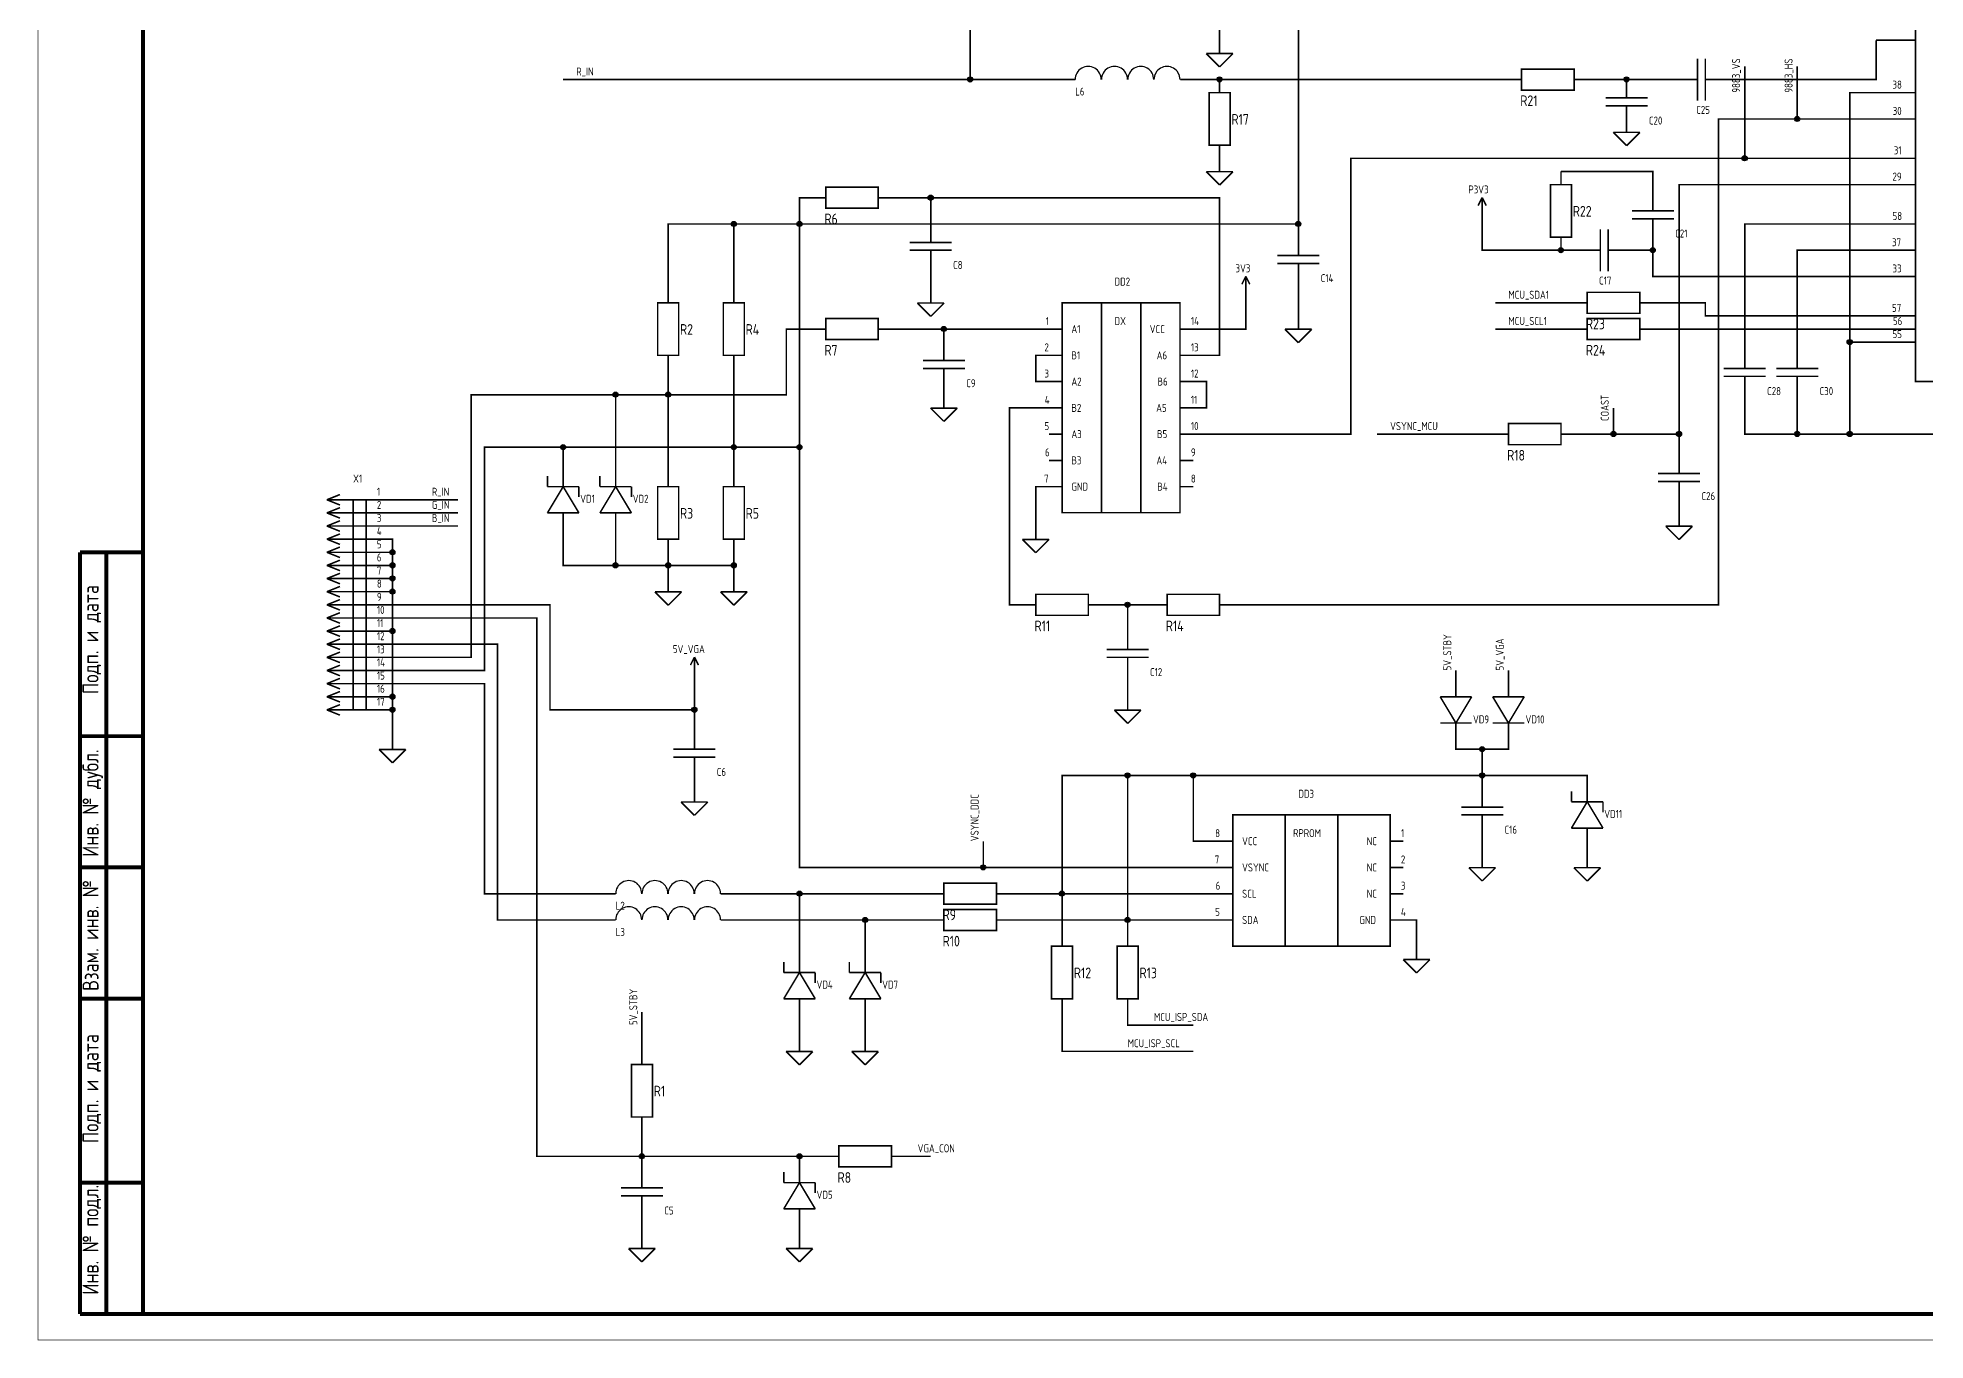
# Model space of a CAD drawing. Header units: millimetres. Extents: x 0 to 594, y 0 to 420.
# Drawn here: x 0 to 359.4, y 0 to 248 of the extents above; entities that cross this region are included whole.
import ezdxf

# ---------------------------------------------------------------- set-up
doc = ezdxf.new("R2010")
doc.units = ezdxf.units.MM
doc.layers.add('Sheet', color=7, linetype='Continuous')
doc.styles.get("Standard").update_dxf_attribs({"font": 'gost.TTF', "oblique": 15})

msp = doc.modelspace()

# ---------------------------------------------------------------- linework, layer by layer
at = {"layer": 'Sheet'}
for points, const_width in [([(0, 420), (593.96, 420), (593.96, 0.04), (0, 0.04), (0, 420)], 0.0991), ([(20, 415), (20, 5)], 0.749), ([(122.5, 307.5), (122.5, 325), (150, 325), (172.5, 325), (205, 325), (240, 325), (240, 212.5), (240, 209)], 0.3), ([(177.5, 295), (177.5, 240)], 0.3), ([(357.5, 280), (419.96, 280), (419.96, 182.54), (357.5, 182.54), (357.5, 280)], 0.3), ([(225, 250), (225, 247.5)], 0.3), ([(222.46, 244.96), (227.54, 244.96)], 0.3), ([(222.46, 244.96), (225, 242.42)], 0.3), ([(225, 247.5), (225, 244.96)], 0.3), ([(227.54, 244.96), (225, 242.42)], 0.3), ([(350, 247.5), (350, 240), (320, 240)], 0.3), ([(357.62, 247.5), (350, 247.5)], 0.3), ([(282.5, 240), (282.5, 242), (292.5, 242), (292.5, 238), (282.5, 238), (282.5, 240)], 0.3), ([(316, 236), (316, 244)], 0.3), ([(317.5, 244), (317.5, 236)], 0.3), ([(325, 242.5), (325, 225)], 0.3), ([(335, 232.5), (335, 242.5)], 0.3), ([(195, 240), (177.5, 240), (100, 240)], 0.3), ([(197.5, 240), (195, 240)], 0.3), ([(217.5, 240), (220, 240)], 0.3), ([(280, 240), (225, 240), (220, 240)], 0.3), ([(225, 227.5), (223, 227.5), (223, 237.5), (227, 237.5), (227, 227.5), (225, 227.5)], 0.3), ([(225, 237.5), (225, 240)], 0.3), ([(282.5, 240), (280, 240)], 0.3), ([(292.5, 240), (295, 240)], 0.3), ([(302.5, 240), (295, 240)], 0.3), ([(313.5, 240), (302.5, 240), (302.5, 239)], 0.3), ([(302.5, 236.5), (302.5, 239)], 0.3), ([(316, 240), (313.5, 240)], 0.3), ([(317.5, 240), (320, 240)], 0.3), ([(350, 237.5), (345, 237.5), (345, 190), (345, 172.5), (365, 172.5)], 0.3), ([(357.62, 237.5), (350, 237.5)], 0.3), ([(298.5, 236.5), (306.5, 236.5)], 0.3), ([(306.5, 235), (298.5, 235)], 0.3), ([(302.5, 235), (302.5, 232.5)], 0.3), ([(227.5, 140), (320, 140), (320, 232.5), (335, 232.5), (350, 232.5)], 0.3), ([(299.96, 229.96), (305.04, 229.96)], 0.3), ([(299.96, 229.96), (302.5, 227.42)], 0.3), ([(302.5, 232.5), (302.5, 229.96)], 0.3), ([(305.04, 229.96), (302.5, 227.42)], 0.3), ([(357.62, 232.5), (350, 232.5)], 0.3), ([(225, 227.5), (225, 225)], 0.3), ([(220, 172.5), (250, 172.5), (250, 225), (325, 225), (350, 225)], 0.3), ([(225, 225), (225, 222.46)], 0.3), ([(357.62, 225), (350, 225)], 0.3), ([(150, 217.5), (150, 219.5), (160, 219.5), (160, 215.5), (150, 215.5), (150, 217.5)], 0.3), ([(222.46, 222.46), (227.54, 222.46)], 0.3), ([(222.46, 222.46), (225, 219.92)], 0.3), ([(227.54, 222.46), (225, 219.92)], 0.3), ([(290, 210), (288, 210), (288, 220), (292, 220), (292, 210), (290, 210)], 0.3), ([(290, 220), (290, 222.5)], 0.3), ([(307.5, 217.5), (307.5, 222.5), (290, 222.5)], 0.3), ([(350, 220), (312.5, 220), (312.5, 172.5), (312.5, 167.5)], 0.3), ([(357.62, 220), (350, 220)], 0.3), ([(147.5, 217.5), (145, 217.5), (145, 212.5)], 0.3), ([(150, 217.5), (147.5, 217.5)], 0.3), ([(160, 217.5), (162.5, 217.5)], 0.3), ([(220, 187.5), (225, 187.5), (225, 217.5), (170, 217.5), (162.5, 217.5)], 0.3), ([(170, 211.5), (170, 217.5)], 0.3), ([(275, 217.54), (274.24, 216.02)], 0.3), ([(275, 217.54), (275.76, 216.02)], 0.3), ([(275, 215), (275, 217.54)], 0.3), ([(307.5, 215), (307.5, 217.5)], 0.3), ([(240, 212.5), (145, 212.5), (132.5, 212.5), (120, 212.5), (120, 200)], 0.3), ([(132.5, 200), (132.5, 212.5)], 0.3), ([(145, 212.5), (145, 170), (145, 90), (180, 90), (225, 90)], 0.3), ([(295, 207.5), (290, 207.5), (275, 207.5), (275, 215)], 0.3), ([(303.5, 215), (311.5, 215)], 0.3), ([(311.5, 213.5), (303.5, 213.5)], 0.3), ([(307.5, 213.5), (307.5, 211)], 0.3), ([(350, 212.5), (325, 212.5), (325, 187.5)], 0.3), ([(357.62, 212.5), (350, 212.5)], 0.3), ([(166, 209), (174, 209)], 0.3), ([(170, 209), (170, 211.5)], 0.3), ([(240, 206.5), (240, 209)], 0.3), ([(290, 210), (290, 207.5)], 0.3), ([(297.5, 203.5), (297.5, 211.5)], 0.3), ([(299, 211.5), (299, 203.5)], 0.3), ([(307.5, 207.5), (307.5, 211)], 0.3), ([(174, 207.5), (166, 207.5)], 0.3), ([(170, 207.5), (170, 205)], 0.3), ([(170, 200), (170, 205)], 0.3), ([(236, 206.5), (244, 206.5)], 0.3), ([(244, 205), (236, 205)], 0.3), ([(240, 205), (240, 202.5)], 0.3), ([(297.5, 207.5), (295, 207.5)], 0.3), ([(299, 207.5), (301.5, 207.5)], 0.3), ([(350, 202.5), (307.5, 202.5), (307.5, 207.5), (301.5, 207.5)], 0.3), ([(350, 207.5), (335, 207.5), (335, 187.5)], 0.3), ([(357.62, 207.5), (350, 207.5)], 0.3), ([(230, 202.54), (229.24, 201.02)], 0.3), ([(230, 202.54), (230.76, 201.02)], 0.3), ([(230, 200), (230, 202.54)], 0.3), ([(240, 195), (240, 202.5)], 0.3), ([(357.62, 202.5), (350, 202.5)], 0.3), ([(120, 197.5), (120, 200)], 0.3), ([(132.5, 197.5), (132.5, 200)], 0.3), ([(170, 200), (170, 197.46)], 0.3), ([(220, 192.5), (230, 192.5), (230, 200)], 0.3), ([(295, 197.5), (295, 199.5), (305, 199.5), (305, 195.5), (295, 195.5), (295, 197.5)], 0.3), ([(120, 187.5), (118, 187.5), (118, 197.5), (122, 197.5), (122, 187.5), (120, 187.5)], 0.3), ([(132.5, 187.5), (130.5, 187.5), (130.5, 197.5), (134.5, 197.5), (134.5, 187.5), (132.5, 187.5)], 0.3), ([(150, 192.5), (150, 194.5), (160, 194.5), (160, 190.5), (150, 190.5), (150, 192.5)], 0.3), ([(167.46, 197.46), (172.54, 197.46)], 0.3), ([(167.46, 197.46), (170, 194.92)], 0.3), ([(172.54, 197.46), (170, 194.92)], 0.3), ([(195, 197.5), (217.46, 197.5), (217.46, 157.54), (195, 157.54), (195, 197.5)], 0.3), ([(202.5, 157.5), (202.5, 197.5)], 0.3), ([(210, 157.5), (210, 197.5)], 0.3), ([(240, 195), (240, 192.46)], 0.3), ([(277.5, 197.5), (292.5, 197.5)], 0.3), ([(295, 197.5), (292.5, 197.5)], 0.3), ([(295, 192.5), (295, 194.5), (305, 194.5), (305, 190.5), (295, 190.5), (295, 192.5)], 0.3), ([(305, 197.5), (307.5, 197.5)], 0.3), ([(350, 195), (317.5, 195), (317.5, 197.5), (307.5, 197.5)], 0.3), ([(357.62, 195), (350, 195)], 0.3), ([(147.5, 192.5), (142.5, 192.5), (142.5, 180), (120, 180)], 0.3), ([(150, 192.5), (147.5, 192.5)], 0.3), ([(160, 192.5), (162.5, 192.5)], 0.3), ([(162.5, 192.5), (172.5, 192.5), (192.5, 192.5)], 0.3), ([(172.5, 192.5), (172.5, 189)], 0.3), ([(195, 192.5), (192.5, 192.5)], 0.3), ([(217.5, 192.5), (220, 192.5)], 0.3), ([(237.46, 192.46), (242.54, 192.46)], 0.3), ([(237.46, 192.46), (240, 189.92)], 0.3), ([(242.54, 192.46), (240, 189.92)], 0.3), ([(277.5, 192.5), (292.5, 192.5)], 0.3), ([(295, 192.5), (292.5, 192.5)], 0.3), ([(305, 192.5), (307.5, 192.5)], 0.3), ([(307.5, 192.5), (350, 192.5)], 0.3), ([(357.62, 192.5), (350, 192.5)], 0.3), ([(120, 187.5), (120, 185)], 0.3), ([(132.5, 187.5), (132.5, 185)], 0.3), ([(172.5, 186.5), (172.5, 189)], 0.3), ([(192.5, 187.5), (190, 187.5), (190, 182.5), (192.5, 182.5)], 0.3), ([(195, 187.5), (192.5, 187.5)], 0.3), ([(217.5, 187.5), (220, 187.5)], 0.3), ([(325, 185), (325, 187.5)], 0.3), ([(335, 185), (335, 187.5)], 0.3), ([(350, 190), (345, 190)], 0.3), ([(357.62, 190), (350, 190)], 0.3), ([(120, 185), (120, 180), (120, 165)], 0.3), ([(132.5, 165), (132.5, 170), (132.5, 185)], 0.3), ([(168.5, 186.5), (176.5, 186.5)], 0.3), ([(176.5, 185), (168.5, 185)], 0.3), ([(172.5, 185), (172.5, 182.5)], 0.3), ([(321, 185), (329, 185)], 0.3), ([(329, 183.5), (321, 183.5)], 0.3), ([(325, 183.5), (325, 181)], 0.3), ([(331, 185), (339, 185)], 0.3), ([(339, 183.5), (331, 183.5)], 0.3), ([(335, 183.5), (335, 181)], 0.3), ([(65, 130), (82.5, 130), (82.5, 180), (110, 180), (120, 180)], 0.3), ([(110, 165), (110, 180)], 0.3), ([(172.5, 180), (172.5, 182.5)], 0.3), ([(172.5, 180), (172.5, 177.46)], 0.3), ([(195, 182.5), (192.5, 182.5)], 0.3), ([(217.5, 182.5), (220, 182.5)], 0.3), ([(220, 182.5), (222.5, 182.5), (222.5, 177.5), (220, 177.5)], 0.3), ([(325, 181), (325, 172.5), (335, 172.5), (345, 172.5)], 0.3), ([(335, 181), (335, 172.5)], 0.3), ([(169.96, 177.46), (175.04, 177.46)], 0.3), ([(169.96, 177.46), (172.5, 174.92)], 0.3), ([(175.04, 177.46), (172.5, 174.92)], 0.3), ([(187.5, 140), (185, 140), (185, 177.5), (192.5, 177.5)], 0.3), ([(195, 177.5), (192.5, 177.5)], 0.3), ([(217.5, 177.5), (220, 177.5)], 0.3), ([(300, 177.5), (300, 172.5)], 0.3), ([(195, 172.5), (192.5, 172.5)], 0.3), ([(217.5, 172.5), (220, 172.5)], 0.3), ([(255, 172.5), (277.5, 172.5)], 0.3), ([(280, 172.5), (277.5, 172.5)], 0.3), ([(280, 172.5), (280, 174.5), (290, 174.5), (290, 170.5), (280, 170.5), (280, 172.5)], 0.3), ([(290, 172.5), (292.5, 172.5)], 0.3), ([(312.5, 172.5), (300, 172.5), (292.5, 172.5)], 0.3), ([(65, 127.5), (85, 127.5), (85, 170), (100, 170), (132.5, 170)], 0.3), ([(100, 165), (100, 170)], 0.3), ([(132.5, 170), (145, 170)], 0.3), ([(195, 167.5), (192.5, 167.5)], 0.3), ([(217.5, 167.5), (220, 167.5)], 0.3), ([(312.5, 165), (312.5, 167.5)], 0.3), ([(97, 164.5), (97, 162.5)], 0.3), ([(97, 157.5), (100, 162.5)], 0.3), ([(97, 162.5), (103, 162.5)], 0.3), ([(100, 162.5), (100, 165)], 0.3), ([(103, 157.5), (100, 162.5)], 0.3), ([(103, 162.5), (103, 160.5)], 0.3), ([(107, 164.5), (107, 162.5)], 0.3), ([(107, 157.5), (110, 162.5)], 0.3), ([(107, 162.5), (113, 162.5)], 0.3), ([(110, 162.5), (110, 165)], 0.3), ([(113, 157.5), (110, 162.5)], 0.3), ([(113, 162.5), (113, 160.5)], 0.3), ([(120, 152.5), (118, 152.5), (118, 162.5), (122, 162.5), (122, 152.5), (120, 152.5)], 0.3), ([(120, 162.5), (120, 165)], 0.3), ([(132.5, 152.5), (130.5, 152.5), (130.5, 162.5), (134.5, 162.5), (134.5, 152.5), (132.5, 152.5)], 0.3), ([(132.5, 162.5), (132.5, 165)], 0.3), ([(192.5, 162.5), (190, 162.5), (190, 155)], 0.3), ([(195, 162.5), (192.5, 162.5)], 0.3), ([(217.5, 162.5), (220, 162.5)], 0.3), ([(308.5, 165), (316.5, 165)], 0.3), ([(316.5, 163.5), (308.5, 163.5)], 0.3), ([(312.5, 163.5), (312.5, 161)], 0.3), ([(55, 160), (57.5, 161)], 0.3), ([(62.5, 160), (55, 160)], 0.3), ([(57.5, 159), (55, 160)], 0.3), ([(55, 157.5), (57.5, 158.5)], 0.3), ([(60, 160), (60, 120)], 0.3), ([(62.5, 160), (65, 160)], 0.3), ([(62.5, 120), (62.5, 160)], 0.3), ([(80, 160), (80, 160), (65, 160), (65, 160)], 0.3), ([(312.5, 161), (312.5, 157.5)], 0.3), ([(62.5, 157.5), (55, 157.5)], 0.3), ([(57.5, 156.5), (55, 157.5)], 0.3), ([(55, 155), (57.5, 156)], 0.3), ([(62.5, 155), (55, 155)], 0.3), ([(57.5, 154), (55, 155)], 0.3), ([(62.5, 157.5), (65, 157.5)], 0.3), ([(62.5, 155), (65, 155)], 0.3), ([(80, 157.5), (80, 157.5), (65, 157.5), (65, 157.5)], 0.3), ([(80, 155), (80, 155), (65, 155), (65, 155)], 0.3), ([(97, 157.5), (103, 157.5)], 0.3), ([(100, 157.5), (100, 155)], 0.3), ([(132.5, 145), (132.5, 147.5), (120, 147.5), (110, 147.5), (100, 147.5), (100, 155)], 0.3), ([(107, 157.5), (113, 157.5)], 0.3), ([(110, 157.5), (110, 155)], 0.3), ([(110, 155), (110, 147.5)], 0.3), ([(190, 155), (190, 152.46)], 0.3), ([(309.96, 154.96), (315.04, 154.96)], 0.3), ([(309.96, 154.96), (312.5, 152.42)], 0.3), ([(312.5, 157.5), (312.5, 154.96)], 0.3), ([(315.04, 154.96), (312.5, 152.42)], 0.3), ([(55, 152.5), (57.5, 153.5)], 0.3), ([(62.5, 152.5), (55, 152.5)], 0.3), ([(57.5, 151.5), (55, 152.5)], 0.3), ([(55, 150), (57.5, 151)], 0.3), ([(62.5, 152.5), (65, 152.5)], 0.3), ([(65, 152.5), (67.5, 152.5), (67.5, 150)], 0.3), ([(120, 152.5), (120, 150)], 0.3), ([(132.5, 152.5), (132.5, 150)], 0.3), ([(187.46, 152.46), (192.54, 152.46)], 0.3), ([(187.46, 152.46), (190, 149.92)], 0.3), ([(192.54, 152.46), (190, 149.92)], 0.3), ([(8, 5), (8, 150)], 0.749), ([(8, 150), (20, 150)], 0.749), ([(13, 150), (13, 5)], 0.749), ([(62.5, 150), (55, 150)], 0.3), ([(57.5, 149), (55, 150)], 0.3), ([(55, 147.5), (57.5, 148.5)], 0.3), ([(62.5, 147.5), (55, 147.5)], 0.3), ([(57.5, 146.5), (55, 147.5)], 0.3), ([(62.5, 150), (65, 150)], 0.3), ([(62.5, 147.5), (65, 147.5)], 0.3), ([(65, 150), (67.5, 150), (67.5, 147.5)], 0.3), ([(65, 145), (67.5, 145), (67.5, 147.5), (65, 147.5)], 0.3), ([(120, 147.5), (120, 150)], 0.3), ([(120, 145), (120, 147.5)], 0.3), ([(132.5, 147.5), (132.5, 150)], 0.3), ([(55, 145), (57.5, 146)], 0.3), ([(62.5, 145), (55, 145)], 0.3), ([(57.5, 144), (55, 145)], 0.3), ([(62.5, 145), (65, 145)], 0.3), ([(65, 142.5), (67.5, 142.5), (67.5, 145)], 0.3), ([(120, 145), (120, 142.46)], 0.3), ([(132.5, 145), (132.5, 142.46)], 0.3), ([(55, 142.5), (57.5, 143.5)], 0.3), ([(62.5, 142.5), (55, 142.5)], 0.3), ([(57.5, 141.5), (55, 142.5)], 0.3), ([(55, 140), (57.5, 141)], 0.3), ([(62.5, 142.5), (65, 142.5)], 0.3), ([(67.5, 135), (67.5, 142.5)], 0.3), ([(117.46, 142.46), (122.54, 142.46)], 0.3), ([(117.46, 142.46), (120, 139.92)], 0.3), ([(122.54, 142.46), (120, 139.92)], 0.3), ([(129.96, 142.46), (135.04, 142.46)], 0.3), ([(129.96, 142.46), (132.5, 139.92)], 0.3), ([(135.04, 142.46), (132.5, 139.92)], 0.3), ([(190, 140), (190, 142), (200, 142), (200, 138), (190, 138), (190, 140)], 0.3), ([(215, 140), (215, 142), (225, 142), (225, 138), (215, 138), (215, 140)], 0.3), ([(62.5, 140), (55, 140)], 0.3), ([(57.5, 139), (55, 140)], 0.3), ([(55, 137.5), (57.5, 138.5)], 0.3), ([(62.5, 137.5), (55, 137.5)], 0.3), ([(57.5, 136.5), (55, 137.5)], 0.3), ([(62.5, 140), (65, 140)], 0.3), ([(62.5, 137.5), (65, 137.5)], 0.3), ([(65, 140), (97.5, 140), (97.5, 120), (125, 120), (125, 115)], 0.3), ([(150, 35), (145, 35), (115, 35), (95, 35), (95, 137.5), (65, 137.5)], 0.3), ([(190, 140), (187.5, 140)], 0.3), ([(200, 140), (202.5, 140)], 0.3), ([(202.5, 140), (207.5, 140), (207.5, 134)], 0.3), ([(207.5, 140), (212.5, 140)], 0.3), ([(215, 140), (212.5, 140)], 0.3), ([(225, 140), (227.5, 140)], 0.3), ([(55, 135), (57.5, 136)], 0.3), ([(62.5, 135), (55, 135)], 0.3), ([(57.5, 134), (55, 135)], 0.3), ([(55, 132.5), (57.5, 133.5)], 0.3), ([(62.5, 135), (65, 135)], 0.3), ([(65, 135), (67.5, 135), (67.5, 122.5)], 0.3), ([(207.5, 131.5), (207.5, 134)], 0.3), ([(62.5, 132.5), (55, 132.5)], 0.3), ([(57.5, 131.5), (55, 132.5)], 0.3), ([(55, 130), (57.5, 131)], 0.3), ([(62.5, 130), (55, 130)], 0.3), ([(57.5, 129), (55, 130)], 0.3), ([(62.5, 132.5), (65, 132.5)], 0.3), ([(62.5, 130), (65, 130)], 0.3), ([(65, 132.5), (87.5, 132.5), (87.5, 80), (107.5, 80)], 0.3), ([(125, 130.04), (124.24, 128.52)], 0.3), ([(125, 130.04), (125.76, 128.52)], 0.3), ([(125, 127.5), (125, 130.04)], 0.3), ([(203.5, 131.5), (211.5, 131.5)], 0.3), ([(211.5, 130), (203.5, 130)], 0.3), ([(207.5, 130), (207.5, 127.5)], 0.3), ([(55, 127.5), (57.5, 128.5)], 0.3), ([(62.5, 127.5), (55, 127.5)], 0.3), ([(57.5, 126.5), (55, 127.5)], 0.3), ([(55, 125), (57.5, 126)], 0.3), ([(62.5, 127.5), (65, 127.5)], 0.3), ([(125, 120), (125, 127.5)], 0.3), ([(207.5, 122.5), (207.5, 127.5)], 0.3), ([(270, 125), (270, 127.5)], 0.3), ([(280, 125), (280, 127.5)], 0.3), ([(62.5, 125), (55, 125)], 0.3), ([(57.5, 124), (55, 125)], 0.3), ([(55, 122.5), (57.5, 123.5)], 0.3), ([(62.5, 122.5), (55, 122.5)], 0.3), ([(57.5, 121.5), (55, 122.5)], 0.3), ([(62.5, 125), (65, 125)], 0.3), ([(62.5, 122.5), (65, 122.5)], 0.3), ([(65, 125), (85, 125), (85, 85), (107.5, 85)], 0.3), ([(65, 122.5), (67.5, 122.5), (67.5, 120)], 0.3), ([(207.5, 122.5), (207.5, 119.96)], 0.3), ([(273, 122.5), (267, 122.5)], 0.3), ([(267, 122.5), (270, 117.5)], 0.3), ([(270, 122.5), (270, 125)], 0.3), ([(273, 122.5), (270, 117.5)], 0.3), ([(283, 122.5), (277, 122.5)], 0.3), ([(277, 122.5), (280, 117.5)], 0.3), ([(280, 122.5), (280, 125)], 0.3), ([(283, 122.5), (280, 117.5)], 0.3), ([(55, 120), (57.5, 121)], 0.3), ([(62.5, 120), (55, 120)], 0.3), ([(57.5, 119), (55, 120)], 0.3), ([(62.5, 120), (65, 120)], 0.3), ([(65, 120), (67.5, 120), (67.5, 115)], 0.3), ([(204.96, 119.96), (210.04, 119.96)], 0.3), ([(204.96, 119.96), (207.5, 117.42)], 0.3), ([(210.04, 119.96), (207.5, 117.42)], 0.3), ([(8, 115), (20, 115)], 0.749), ([(67.5, 115), (67.5, 112.46)], 0.3), ([(125, 112.5), (125, 115)], 0.3), ([(273, 117.5), (267, 117.5)], 0.3), ([(270, 117.5), (270, 115)], 0.3), ([(270, 115), (270, 112.5), (275, 112.5), (280, 112.5), (280, 115)], 0.3), ([(283, 117.5), (277, 117.5)], 0.3), ([(280, 117.5), (280, 115)], 0.3), ([(64.96, 112.46), (70.04, 112.46)], 0.3), ([(64.96, 112.46), (67.5, 109.92)], 0.3), ([(70.04, 112.46), (67.5, 109.92)], 0.3), ([(121, 112.5), (129, 112.5)], 0.3), ([(275, 112.5), (275, 107.5), (275, 104)], 0.3), ([(129, 111), (121, 111)], 0.3), ([(125, 111), (125, 108.5)], 0.3), ([(125, 105), (125, 108.5)], 0.3), ([(125, 105), (125, 102.46)], 0.3), ([(195, 77.5), (195, 85), (195, 107.5), (207.5, 107.5)], 0.3), ([(275, 107.5), (220, 107.5), (207.5, 107.5), (207.5, 80), (207.5, 77.5)], 0.3), ([(225, 95), (220, 95), (220, 107.5)], 0.3), ([(295, 105), (295, 107.5), (275, 107.5)], 0.3), ([(292, 104.5), (292, 102.5)], 0.3), ([(295, 102.5), (295, 105)], 0.3), ([(122.46, 102.46), (127.54, 102.46)], 0.3), ([(122.46, 102.46), (125, 99.92)], 0.3), ([(127.54, 102.46), (125, 99.92)], 0.3), ([(271, 101.5), (279, 101.5)], 0.3), ([(275, 101.5), (275, 104)], 0.3), ([(292, 97.5), (295, 102.5)], 0.3), ([(292, 102.5), (298, 102.5)], 0.3), ([(298, 97.5), (295, 102.5)], 0.3), ([(298, 102.5), (298, 100.5)], 0.3), ([(227.5, 100), (257.46, 100), (257.46, 75.04), (227.5, 75.04), (227.5, 100)], 0.3), ([(237.5, 100), (237.5, 75)], 0.3), ([(247.5, 100), (247.5, 75)], 0.3), ([(279, 100), (271, 100)], 0.3), ([(275, 100), (275, 97.5)], 0.3), ([(275, 92.5), (275, 97.5)], 0.3), ([(292, 97.5), (298, 97.5)], 0.3), ([(295, 97.5), (295, 95)], 0.3), ([(180, 95), (180, 90)], 0.3), ([(227.5, 95), (225, 95)], 0.3), ([(257.5, 95), (260, 95)], 0.3), ([(295, 95), (295, 92.5)], 0.3), ([(20, 90), (8, 90)], 0.749), ([(227.5, 90), (225, 90)], 0.3), ([(257.5, 90), (260, 90)], 0.3), ([(272.46, 89.96), (277.54, 89.96)], 0.3), ([(272.46, 89.96), (275, 87.42)], 0.3), ([(275, 92.5), (275, 89.96)], 0.3), ([(277.54, 89.96), (275, 87.42)], 0.3), ([(292.46, 89.96), (297.54, 89.96)], 0.3), ([(292.46, 89.96), (295, 87.42)], 0.3), ([(295, 92.5), (295, 89.96)], 0.3), ([(297.54, 89.96), (295, 87.42)], 0.3), ([(172.5, 85), (172.5, 87), (182.5, 87), (182.5, 83), (172.5, 83), (172.5, 85)], 0.3), ([(110, 85), (107.5, 85)], 0.3), ([(130, 85), (132.5, 85)], 0.3), ([(132.5, 85), (145, 85), (170, 85)], 0.3), ([(145, 72.5), (145, 85)], 0.3), ([(172.5, 85), (170, 85)], 0.3), ([(182.5, 85), (185, 85)], 0.3), ([(225, 85), (195, 85), (185, 85)], 0.3), ([(227.5, 85), (225, 85)], 0.3), ([(257.5, 85), (260, 85)], 0.3), ([(110, 80), (107.5, 80)], 0.3), ([(130, 80), (132.5, 80)], 0.3), ([(170, 80), (157.5, 80), (132.5, 80)], 0.3), ([(157.5, 72.5), (157.5, 80)], 0.3), ([(172.5, 80), (170, 80)], 0.3), ([(172.5, 80), (172.5, 82), (182.5, 82), (182.5, 78), (172.5, 78), (172.5, 80)], 0.3), ([(182.5, 80), (185, 80)], 0.3), ([(225, 80), (207.5, 80), (185, 80)], 0.3), ([(227.5, 80), (225, 80)], 0.3), ([(257.5, 80), (260, 80)], 0.3), ([(260, 80), (262.5, 80), (262.5, 75)], 0.3), ([(195, 75), (195, 77.5)], 0.3), ([(207.5, 75), (207.5, 77.5)], 0.3), ([(142, 72), (142, 70)], 0.3), ([(145, 70), (145, 72.5)], 0.3), ([(154.5, 72), (154.5, 70)], 0.3), ([(157.5, 70), (157.5, 72.5)], 0.3), ([(195, 65), (193, 65), (193, 75), (197, 75), (197, 65), (195, 65)], 0.3), ([(207.5, 65), (205.5, 65), (205.5, 75), (209.5, 75), (209.5, 65), (207.5, 65)], 0.3), ([(259.96, 72.46), (265.04, 72.46)], 0.3), ([(259.96, 72.46), (262.5, 69.92)], 0.3), ([(262.5, 75), (262.5, 72.46)], 0.3), ([(265.04, 72.46), (262.5, 69.92)], 0.3), ([(142, 65), (145, 70)], 0.3), ([(142, 70), (148, 70)], 0.3), ([(148, 65), (145, 70)], 0.3), ([(148, 70), (148, 68)], 0.3), ([(154.5, 65), (157.5, 70)], 0.3), ([(154.5, 70), (160.5, 70)], 0.3), ([(160.5, 65), (157.5, 70)], 0.3), ([(160.5, 70), (160.5, 68)], 0.3), ([(8, 65), (20, 65)], 0.749), ([(142, 65), (148, 65)], 0.3), ([(145, 65), (145, 62.5)], 0.3), ([(154.5, 65), (160.5, 65)], 0.3), ([(157.5, 65), (157.5, 62.5)], 0.3), ([(195, 65), (195, 62.5)], 0.3), ([(207.5, 65), (207.5, 62.5)], 0.3), ([(115, 62.5), (115, 55)], 0.3), ([(145, 62.5), (145, 57.5)], 0.3), ([(157.5, 57.5), (157.5, 62.5)], 0.3), ([(195, 62.5), (195, 55), (220, 55)], 0.3), ([(207.5, 62.5), (207.5, 60), (220, 60)], 0.3), ([(145, 57.5), (145, 54.96)], 0.3), ([(157.5, 57.5), (157.5, 54.96)], 0.3), ([(115, 52.5), (115, 55)], 0.3), ([(142.46, 54.96), (147.54, 54.96)], 0.3), ([(142.46, 54.96), (145, 52.42)], 0.3), ([(147.54, 54.96), (145, 52.42)], 0.3), ([(154.96, 54.96), (160.04, 54.96)], 0.3), ([(154.96, 54.96), (157.5, 52.42)], 0.3), ([(160.04, 54.96), (157.5, 52.42)], 0.3), ([(115, 42.5), (113, 42.5), (113, 52.5), (117, 52.5), (117, 42.5), (115, 42.5)], 0.3), ([(115, 42.5), (115, 40)], 0.3), ([(115, 40), (115, 35)], 0.3), ([(152.5, 35), (152.5, 37), (162.5, 37), (162.5, 33), (152.5, 33), (152.5, 35)], 0.3), ([(115, 31.5), (115, 35)], 0.3), ([(145, 32.5), (145, 35)], 0.3), ([(145, 30), (145, 32.5)], 0.3), ([(152.5, 35), (150, 35)], 0.3), ([(162.5, 35), (165, 35)], 0.3), ([(170, 35), (165, 35)], 0.3), ([(20, 30), (8, 30)], 0.749), ([(111, 29), (119, 29)], 0.3), ([(115, 29), (115, 31.5)], 0.3), ([(142, 32), (142, 30)], 0.3), ([(142, 25), (145, 30)], 0.3), ([(142, 30), (148, 30)], 0.3), ([(148, 25), (145, 30)], 0.3), ([(148, 30), (148, 28)], 0.3), ([(119, 27.5), (111, 27.5)], 0.3), ([(115, 27.5), (115, 25)], 0.3), ([(115, 20), (115, 25)], 0.3), ([(142, 25), (148, 25)], 0.3), ([(145, 25), (145, 22.5)], 0.3), ([(145, 20), (145, 22.5)], 0.3), ([(115, 20), (115, 17.46)], 0.3), ([(145, 20), (145, 17.46)], 0.3), ([(112.46, 17.46), (117.54, 17.46)], 0.3), ([(112.46, 17.46), (115, 14.92)], 0.3), ([(117.54, 17.46), (115, 14.92)], 0.3), ([(142.46, 17.46), (147.54, 17.46)], 0.3), ([(142.46, 17.46), (145, 14.92)], 0.3), ([(147.54, 17.46), (145, 14.92)], 0.3), ([(589, 5), (8, 5)], 0.749), ([(20, 5), (8, 5)], 0.749)]:
    msp.add_lwpolyline(points, dxfattribs=dict(at, const_width=const_width))
at = {"layer": 'Sheet', "const_width": 0.508}
for points in [[(177.25, 240, 1), (177.75, 240, 1)], [(224.75, 240, 1), (225.25, 240, 1)], [(302.25, 240, 1), (302.75, 240, 1)], [(334.75, 232.5, 1), (335.25, 232.5, 1)], [(324.75, 225, 1), (325.25, 225, 1)], [(169.75, 217.5, 1), (170.25, 217.5, 1)], [(132.25, 212.5, 1), (132.75, 212.5, 1)], [(144.75, 212.5, 1), (145.25, 212.5, 1)], [(239.75, 212.5, 1), (240.25, 212.5, 1)], [(289.75, 207.5, 1), (290.25, 207.5, 1)], [(307.25, 207.5, 1), (307.75, 207.5, 1)], [(172.25, 192.5, 1), (172.75, 192.5, 1)], [(344.75, 190, 1), (345.25, 190, 1)], [(109.75, 180, 1), (110.25, 180, 1)], [(119.75, 180, 1), (120.25, 180, 1)], [(299.75, 172.5, 1), (300.25, 172.5, 1)], [(312.25, 172.5, 1), (312.75, 172.5, 1)], [(334.75, 172.5, 1), (335.25, 172.5, 1)], [(344.75, 172.5, 1), (345.25, 172.5, 1)], [(99.75, 170, 1), (100.25, 170, 1)], [(132.25, 170, 1), (132.75, 170, 1)], [(144.75, 170, 1), (145.25, 170, 1)], [(67.25, 150, 1), (67.75, 150, 1)], [(67.25, 147.5, 1), (67.75, 147.5, 1)], [(109.75, 147.5, 1), (110.25, 147.5, 1)], [(119.75, 147.5, 1), (120.25, 147.5, 1)], [(132.25, 147.5, 1), (132.75, 147.5, 1)], [(67.25, 145, 1), (67.75, 145, 1)], [(67.25, 142.5, 1), (67.75, 142.5, 1)], [(207.25, 140, 1), (207.75, 140, 1)], [(67.25, 135, 1), (67.75, 135, 1)], [(67.25, 122.5, 1), (67.75, 122.5, 1)], [(67.25, 120, 1), (67.75, 120, 1)], [(124.75, 120, 1), (125.25, 120, 1)], [(274.75, 112.5, 1), (275.25, 112.5, 1)], [(207.25, 107.5, 1), (207.75, 107.5, 1)], [(219.75, 107.5, 1), (220.25, 107.5, 1)], [(274.75, 107.5, 1), (275.25, 107.5, 1)], [(179.75, 90, 1), (180.25, 90, 1)], [(144.75, 85, 1), (145.25, 85, 1)], [(194.75, 85, 1), (195.25, 85, 1)], [(157.25, 80, 1), (157.75, 80, 1)], [(207.25, 80, 1), (207.75, 80, 1)], [(114.75, 35, 1), (115.25, 35, 1)], [(144.75, 35, 1), (145.25, 35, 1)]]:
    msp.add_lwpolyline(points, format="xyb", close=True, dxfattribs=at)
at = {"layer": 'Sheet'}
for centre, radius in [((334.98, 232.52), 0.488), ((334.98, 232.52), 0.488), ((334.98, 232.52), 0.488), ((334.98, 232.52), 0.488), ((132.48, 212.52), 0.486), ((132.48, 212.52), 0.486), ((132.48, 212.52), 0.486), ((132.48, 212.52), 0.486), ((239.98, 212.52), 0.486), ((239.98, 212.52), 0.486), ((239.98, 212.52), 0.486), ((239.98, 212.52), 0.486), ((344.98, 190.02), 0.488), ((344.98, 190.02), 0.488), ((344.98, 190.02), 0.488), ((344.98, 190.02), 0.488), ((207.48, 140.02), 0.486), ((207.48, 140.02), 0.486), ((207.48, 140.02), 0.486), ((207.48, 140.02), 0.486), ((207.48, 107.52), 0.486), ((207.48, 107.52), 0.486), ((207.48, 107.52), 0.486), ((207.48, 107.52), 0.486), ((219.98, 107.52), 0.486), ((219.98, 107.52), 0.486), ((219.98, 107.52), 0.486), ((219.98, 107.52), 0.486), ((274.98, 107.52), 0.486), ((274.98, 107.52), 0.486), ((274.98, 107.52), 0.486), ((274.98, 107.52), 0.486), ((274.98, 107.52), 0.486), ((274.98, 107.52), 0.486), ((179.98, 90.02), 0.486), ((179.98, 90.02), 0.486), ((179.98, 90.02), 0.486), ((179.98, 90.02), 0.486), ((114.98, 35.02), 0.486), ((114.98, 35.02), 0.486), ((114.98, 35.02), 0.486), ((114.98, 35.02), 0.486), ((114.98, 35.02), 0.486), ((114.98, 35.02), 0.486)]:
    msp.add_circle(centre, radius, dxfattribs=at)
for centre, start, end in [((199.98, 240.02), 359.5096, 180.4988), ((204.98, 240.02), 359.5096, 180.4988), ((209.98, 240.02), 359.5096, 180.4988), ((214.98, 240.02), 359.5096, 180.4988), ((112.48, 85.02), 359.5239, 180.4842), ((117.48, 85.02), 359.5239, 180.4842), ((122.48, 85.02), 359.5239, 180.4842), ((127.48, 85.02), 359.5238, 180.4842), ((112.48, 80.02), 359.5253, 180.4828), ((117.48, 80.02), 359.5253, 180.4828), ((122.48, 80.02), 359.5252, 180.4828), ((127.48, 80.02), 359.5252, 180.4827)]:
    msp.add_arc(centre, 2.48, start, end, dxfattribs=at)
for centre, major_axis, ratio in [((177.48, 240.02), (0, 0.488), 0.997292), ((177.48, 240.02), (0, 0.488), 0.997292), ((177.48, 240.02), (0, 0.488), 0.997292), ((177.48, 240.02), (0, 0.488), 0.997292), ((224.98, 240.02), (0.488, 0), 0.999979), ((224.98, 240.02), (0.488, 0), 0.999979), ((224.98, 240.02), (0.488, 0), 0.999979), ((224.98, 240.02), (0.488, 0), 0.999979), ((224.98, 240.02), (0.488, 0), 0.999979), ((302.48, 240.02), (0.488, 0), 0.999979), ((302.48, 240.02), (0.488, 0), 0.999979), ((302.48, 240.02), (0.488, 0), 0.999979), ((302.48, 240.02), (0.488, 0), 0.999979), ((324.98, 225.02), (0.486, 0), 0.999979), ((324.98, 225.02), (0.486, 0), 0.999979), ((324.98, 225.02), (0.486, 0), 0.999979), ((324.98, 225.02), (0.486, 0), 0.999979), ((169.98, 217.52), (0.486, 0), 0.99999), ((169.98, 217.52), (0.486, 0), 0.99999), ((169.98, 217.52), (0.486, 0), 0.99999), ((169.98, 217.52), (0.486, 0), 0.99999), ((144.98, 212.52), (0.486, 0), 0.99999), ((144.98, 212.52), (0.486, 0), 0.99999), ((144.98, 212.52), (0.486, 0), 0.99999), ((144.98, 212.52), (0.486, 0), 0.99999), ((144.98, 212.52), (0.486, 0), 0.99999), ((144.98, 212.52), (0.486, 0), 0.99999), ((289.98, 207.52), (0.488, 0), 0.997271), ((289.98, 207.52), (0.488, 0), 0.997271), ((289.98, 207.52), (0.488, 0), 0.997271), ((289.98, 207.52), (0.488, 0), 0.997271), ((289.98, 207.52), (0.488, 0), 0.997271), ((307.48, 207.52), (0.486, 0), 0.999979), ((307.48, 207.52), (0.486, 0), 0.999979), ((307.48, 207.52), (0.486, 0), 0.999979), ((307.48, 207.52), (0.486, 0), 0.999979), ((172.48, 192.52), (0.488, 0), 0.997271), ((172.48, 192.52), (0.488, 0), 0.997271), ((172.48, 192.52), (0.488, 0), 0.997271), ((172.48, 192.52), (0.488, 0), 0.997271), ((109.98, 180.02), (0, 0.488), 0.997271), ((109.98, 180.02), (0, 0.488), 0.997271), ((109.98, 180.02), (0, 0.488), 0.997271), ((109.98, 180.02), (0, 0.488), 0.997271), ((119.98, 180.02), (0, 0.488), 0.99999), ((119.98, 180.02), (0, 0.488), 0.99999), ((119.98, 180.02), (0, 0.488), 0.99999), ((119.98, 180.02), (0, 0.488), 0.99999), ((119.98, 180.02), (0, 0.488), 0.99999), ((119.98, 180.02), (0, 0.488), 0.99999), ((299.98, 172.52), (0.488, 0), 0.997292), ((299.98, 172.52), (0.488, 0), 0.997292), ((299.98, 172.52), (0.488, 0), 0.997292), ((299.98, 172.52), (0.488, 0), 0.997292), ((312.48, 172.52), (0.488, 0), 0.997271), ((312.48, 172.52), (0.488, 0), 0.997271), ((312.48, 172.52), (0.488, 0), 0.997271), ((312.48, 172.52), (0.488, 0), 0.997271), ((334.98, 172.52), (0.488, 0), 0.997292), ((334.98, 172.52), (0.488, 0), 0.997292), ((334.98, 172.52), (0.488, 0), 0.997292), ((334.98, 172.52), (0.488, 0), 0.997292), ((344.98, 172.52), (0.488, 0), 0.997292), ((344.98, 172.52), (0.488, 0), 0.997292), ((344.98, 172.52), (0.488, 0), 0.997292), ((344.98, 172.52), (0.488, 0), 0.997292), ((99.98, 170.02), (0.486, 0), 0.999979), ((99.98, 170.02), (0.486, 0), 0.999979), ((99.98, 170.02), (0.486, 0), 0.999979), ((99.98, 170.02), (0.486, 0), 0.999979), ((132.48, 170.02), (0.486, 0), 0.999979), ((132.48, 170.02), (0.486, 0), 0.999979), ((132.48, 170.02), (0.486, 0), 0.999979), ((132.48, 170.02), (0.486, 0), 0.999979), ((132.48, 170.02), (0.486, 0), 0.999979), ((132.48, 170.02), (0.486, 0), 0.999979), ((144.98, 170.02), (0.486, 0), 0.999969), ((144.98, 170.02), (0.486, 0), 0.999969), ((144.98, 170.02), (0.486, 0), 0.999969), ((144.98, 170.02), (0.486, 0), 0.999969), ((67.48, 150.02), (0.486, 0), 0.999995), ((67.48, 150.02), (0.486, 0), 0.999995), ((67.48, 150.02), (0.486, 0), 0.999995), ((67.48, 150.02), (0.486, 0), 0.999995), ((67.48, 147.52), (0, 0.488), 0.997297), ((67.48, 147.52), (0, 0.488), 0.997297), ((67.48, 147.52), (0, 0.488), 0.997297), ((67.48, 147.52), (0, 0.488), 0.997297), ((109.98, 147.52), (0, 0.488), 0.997292), ((109.98, 147.52), (0, 0.488), 0.997292), ((109.98, 147.52), (0, 0.488), 0.997292), ((109.98, 147.52), (0, 0.488), 0.997292), ((119.98, 147.52), (0.488, 0), 0.99999), ((119.98, 147.52), (0.488, 0), 0.99999), ((119.98, 147.52), (0.488, 0), 0.99999), ((119.98, 147.52), (0.488, 0), 0.99999), ((119.98, 147.52), (0.488, 0), 0.99999), ((119.98, 147.52), (0.488, 0), 0.99999), ((132.48, 147.52), (0, 0.488), 0.997292), ((132.48, 147.52), (0, 0.488), 0.997292), ((132.48, 147.52), (0, 0.488), 0.997292), ((132.48, 147.52), (0, 0.488), 0.997292), ((67.48, 145.02), (0.486, 0), 0.999995), ((67.48, 145.02), (0.486, 0), 0.999995), ((67.48, 145.02), (0.486, 0), 0.999995), ((67.48, 145.02), (0.486, 0), 0.999995), ((67.48, 142.52), (0.486, 0), 0.999995), ((67.48, 142.52), (0.486, 0), 0.999995), ((67.48, 142.52), (0.486, 0), 0.999995), ((67.48, 142.52), (0.486, 0), 0.999995), ((67.48, 135.02), (0.486, 0), 0.999974), ((67.48, 135.02), (0.486, 0), 0.999974), ((67.48, 135.02), (0.486, 0), 0.999974), ((67.48, 135.02), (0.486, 0), 0.999974), ((67.48, 122.52), (0.486, 0), 0.999995), ((67.48, 122.52), (0.486, 0), 0.999995), ((67.48, 122.52), (0.486, 0), 0.999995), ((67.48, 122.52), (0.486, 0), 0.999995), ((67.48, 120.02), (0.486, 0), 0.999974), ((67.48, 120.02), (0.486, 0), 0.999974), ((67.48, 120.02), (0.486, 0), 0.999974), ((67.48, 120.02), (0.486, 0), 0.999974), ((124.98, 120.02), (0.486, 0), 0.999979), ((124.98, 120.02), (0.486, 0), 0.999979), ((124.98, 120.02), (0.486, 0), 0.999979), ((124.98, 120.02), (0.486, 0), 0.999979), ((274.98, 112.52), (0.486, 0), 0.999979), ((274.98, 112.52), (0.486, 0), 0.999979), ((274.98, 112.52), (0.486, 0), 0.999979), ((274.98, 112.52), (0.486, 0), 0.999979), ((144.98, 85.02), (0, 0.488), 0.997302), ((144.98, 85.02), (0, 0.488), 0.997302), ((144.98, 85.02), (0, 0.488), 0.997302), ((144.98, 85.02), (0, 0.488), 0.997302), ((194.98, 85.02), (0.488, 0), 0.999979), ((194.98, 85.02), (0.488, 0), 0.999979), ((194.98, 85.02), (0.488, 0), 0.999979), ((194.98, 85.02), (0.488, 0), 0.999979), ((157.48, 80.02), (0.486, 0), 0.999979), ((157.48, 80.02), (0.486, 0), 0.999979), ((157.48, 80.02), (0.486, 0), 0.999979), ((157.48, 80.02), (0.486, 0), 0.999979), ((207.48, 80.02), (0.486, 0), 0.999979), ((207.48, 80.02), (0.486, 0), 0.999979), ((207.48, 80.02), (0.486, 0), 0.999979), ((207.48, 80.02), (0.486, 0), 0.999979), ((144.98, 35.02), (0.486, 0), 0.99999), ((144.98, 35.02), (0.486, 0), 0.99999), ((144.98, 35.02), (0.486, 0), 0.99999), ((144.98, 35.02), (0.486, 0), 0.99999)]:
    msp.add_ellipse(centre, major_axis=major_axis, ratio=ratio, dxfattribs=at)

# ---------------------------------------------------------------- texts
for s, height, p in [('R_IN', 1.524, (102.5, 240.77)), ('L6', 1.524, (197.5, 236.96)), ('38', 1.524, (353.13, 238.27)), ('R21', 2.032, (282.25, 234.96)), ('C25', 1.524, (315.75, 233.47)), ('30', 1.524, (353.17, 233.27)), ('R17', 2.032, (227.25, 231.41)), ('C20', 1.524, (306.75, 231.43)), ('31', 1.524, (353.38, 225.77)), ('P3V3', 1.524, (272.37, 218.31)), ('29', 1.524, (353.13, 220.77)), ('R22', 2.032, (292.25, 213.91)), ('R6', 2.032, (149.75, 212.46)), ('58', 1.524, (353.13, 213.27)), ('C21', 1.524, (311.75, 209.93)), ('37', 1.524, (353.04, 208.27)), ('C8', 1.524, (174.25, 203.93)), ('DD2', 1.524, (205, 200.77)), ('3V3', 1.524, (228.03, 203.31)), ('C14', 1.524, (244.25, 201.43)), ('C17', 1.524, (297.25, 200.97)), ('33', 1.524, (353.13, 203.27)), ('MCU_SDA1', 1.524, (280, 198.27)), ('1', 1.52, (191.91, 193.27)), ('DX', 1.524, (205, 193.27)), ('14', 1.524, (219.53, 193.27)), ('MCU_SCL1', 1.524, (280, 193.27)), ('R23', 2.032, (294.75, 192.46)), ('57', 1.524, (353.04, 195.77)), ('56', 1.524, (353.21, 193.27)), ('R2', 2.032, (122.25, 191.41)), ('R4', 2.032, (134.75, 191.41)), ('A1', 1.524, (196.78, 191.74)), ('VCC', 1.524, (211.69, 191.74)), ('55', 1.524, (353.13, 190.77)), ('R7', 2.032, (149.75, 187.46)), ('2', 1.52, (191.65, 188.27)), ('B1', 1.524, (196.78, 186.74)), ('A6', 1.524, (213.01, 186.74)), ('13', 1.524, (219.53, 188.27)), ('R24', 2.032, (294.75, 187.46)), ('3', 1.52, (191.65, 183.27)), ('12', 1.524, (219.53, 183.27)), ('C9', 1.524, (176.75, 181.43)), ('4', 1.52, (191.7, 178.27)), ('A2', 1.524, (196.78, 181.74)), ('B6', 1.524, (213.18, 181.74)), ('11', 1.524, (219.53, 178.27)), ('C28', 1.524, (329.25, 179.93)), ('C30', 1.524, (339.25, 179.93)), ('B2', 1.524, (196.78, 176.74)), ('A5', 1.524, (212.92, 176.74)), ('5', 1.52, (191.65, 173.27)), ('A3', 1.524, (196.78, 171.74)), ('B5', 1.524, (213.09, 171.74)), ('10', 1.524, (219.53, 173.27)), ('VSYNC_MCU', 1.524, (257.47, 173.27)), ('6', 1.52, (191.74, 168.27)), ('9', 1.52, (219.53, 168.27)), ('R18', 2.032, (279.75, 167.46)), ('B3', 1.524, (196.78, 166.74)), ('A4', 1.524, (212.97, 166.74)), ('X1', 1.524, (60, 163.27)), ('1', 1.52, (64.53, 160.77)), ('R_IN', 1.524, (75, 160.77)), ('7', 1.52, (191.57, 163.27)), ('GND', 1.524, (196.78, 161.74)), ('B4', 1.524, (213.14, 161.74)), ('8', 1.52, (219.53, 163.27)), ('2', 1.52, (64.53, 158.27)), ('G_IN', 1.524, (75, 158.27)), ('VD1', 1.524, (103.25, 159.43)), ('VD2', 1.524, (113.25, 159.43)), ('R3', 2.032, (122.25, 156.41)), ('R5', 2.032, (134.75, 156.41)), ('C26', 1.524, (316.75, 159.93)), ('3', 1.52, (64.53, 155.77)), ('4', 1.52, (64.53, 153.27)), ('B_IN', 1.524, (75, 155.77)), ('5', 1.52, (64.53, 150.77)), ('6', 1.52, (64.53, 148.27)), ('7', 1.52, (64.53, 145.77)), ('8', 1.52, (64.53, 143.27)), ('9', 1.52, (64.53, 140.77)), ('10', 1.524, (64.53, 138.27)), ('11', 1.524, (64.53, 135.77)), ('R11', 2.032, (189.75, 134.96)), ('R14', 2.032, (214.75, 134.96)), ('12', 1.524, (64.53, 133.27)), ('13', 1.524, (64.53, 130.77)), ('14', 1.524, (64.53, 128.27)), ('5V_VGA', 1.524, (120.89, 130.81)), ('15', 1.524, (64.53, 125.77)), ('C12', 1.524, (211.75, 126.43)), ('16', 1.524, (64.53, 123.27)), ('17', 1.524, (64.53, 120.77)), ('VD9', 1.524, (273.25, 117.43)), ('VD10', 1.524, (283.25, 117.43)), ('C6', 1.524, (129.25, 107.43)), ('DD3', 1.524, (240, 103.27)), ('VD11', 1.524, (298.25, 99.43)), ('8', 1.52, (224.15, 95.77)), ('RPROM', 1.524, (239, 95.77)), ('1', 1.52, (259.53, 95.77)), ('C16', 1.524, (279.25, 96.43)), ('VCC', 1.524, (229.28, 94.24)), ('NC', 1.524, (253.01, 94.24)), ('7', 1.52, (224.07, 90.77)), ('VSYNC', 1.524, (229.28, 89.24)), ('NC', 1.524, (253.01, 89.24)), ('2', 1.52, (259.53, 90.77)), ('6', 1.52, (224.24, 85.77)), ('3', 1.52, (259.53, 85.77)), ('L2', 1.524, (110, 81.96)), ('SCL', 1.524, (229.28, 84.24)), ('NC', 1.524, (253.01, 84.24)), ('R9', 2.032, (172.25, 79.96)), ('5', 1.52, (224.15, 80.77)), ('SDA', 1.524, (229.28, 79.24)), ('GND', 1.524, (251.61, 79.24)), ('4', 1.52, (259.53, 80.77)), ('L3', 1.524, (110, 76.96)), ('R10', 2.032, (172.25, 74.96)), ('VD4', 1.524, (148.25, 66.93)), ('VD7', 1.524, (160.75, 66.93)), ('R12', 2.032, (197.25, 68.91)), ('R13', 2.032, (209.75, 68.91)), ('MCU_ISP_SDA', 1.524, (212.5, 60.77)), ('MCU_ISP_SCL', 1.524, (207.5, 55.77)), ('R1', 2.032, (117.25, 46.41)), ('VGA_CON', 1.524, (167.5, 35.77)), ('R8', 2.032, (152.25, 29.96)), ('C5', 1.524, (119.25, 23.93)), ('VD5', 1.524, (148.25, 26.93))]:
    msp.add_text(s, height=height, dxfattribs=at).set_placement(p)
for s, height, p in [('9883_VS', 1.524, (324.11, 237.5)), ('9883_HS', 1.524, (334.11, 237.5)), ('COAST', 1.524, (299.11, 175)), ('Подп. и дата', 3.048, (11.53, 123)), ('5V_STBY', 1.524, (269.11, 127.5)), ('5V_VGA', 1.524, (279.11, 127.5)), ('Инв. № дубл.', 3.048, (11.53, 92)), ('VSYNC_DDC', 1.524, (179.11, 95)), ('Взам. инв. №', 3.048, (11.53, 66.5)), ('5V_STBY', 1.524, (114.11, 60)), ('Подп. и дата', 3.048, (11.53, 37.5)), ('Инв. № подл.', 3.048, (11.53, 8.66))]:
    msp.add_text(s, height=height, rotation=90, dxfattribs=at).set_placement(p)

doc.saveas('drawing.dxf')
